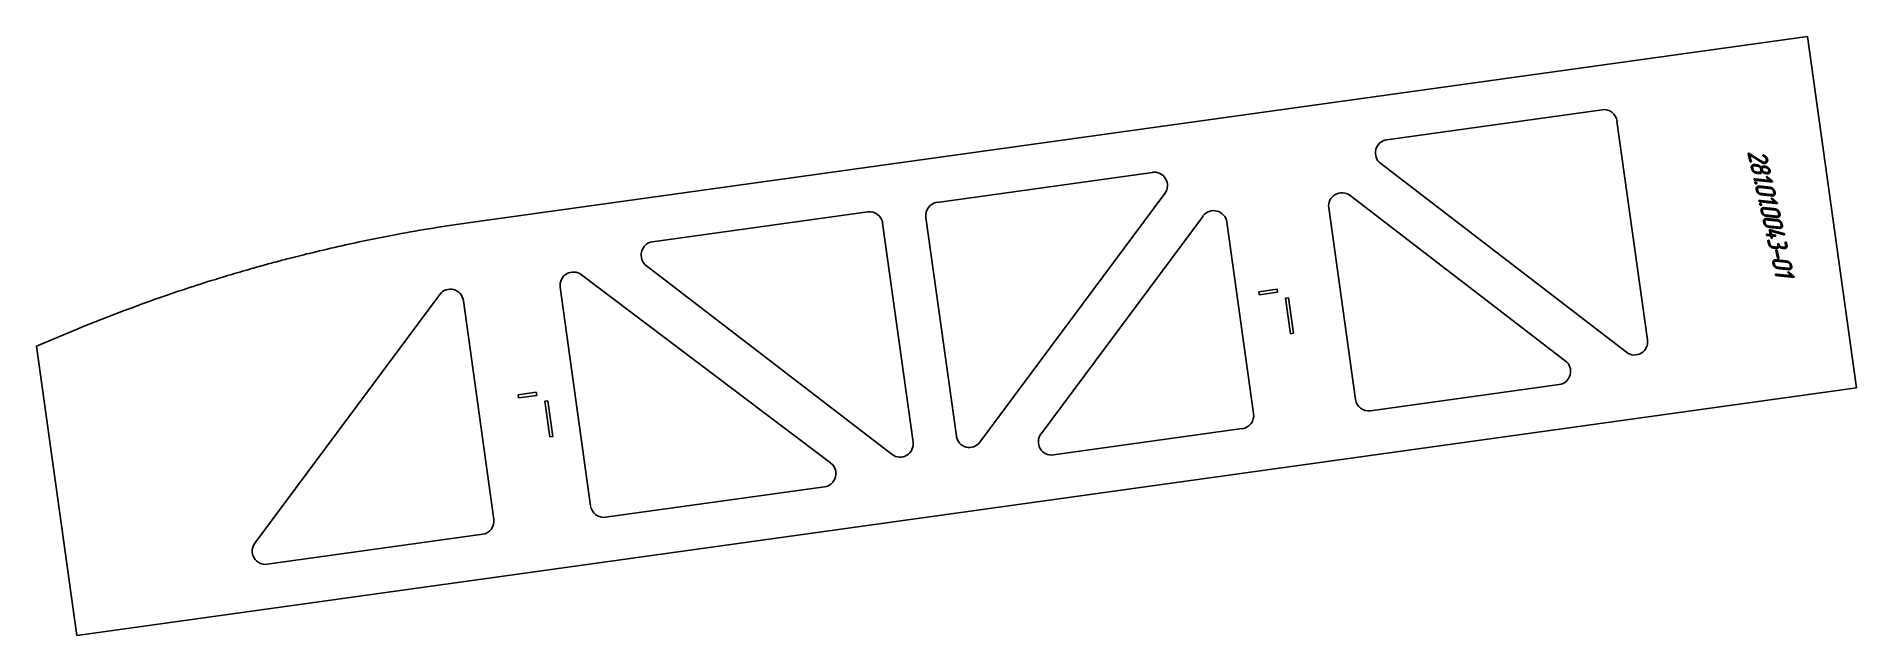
# Model space of a CAD drawing. Header units: millimetres. Extents: x 34 to 2085, y 80 to 755.
import ezdxf

# ---------------------------------------------------------------- set-up
doc = ezdxf.new("R2010")
doc.units = ezdxf.units.MM
doc.linetypes.add('K5LT_BASIC', pattern=[0])
doc.layers.add('Engraving', color=7, linetype='Continuous')

msp = doc.modelspace()

# ---------------------------------------------------------------- linework, layer by layer
at = {"color": 143, "linetype": 'K5LT_BASIC', "lineweight": 25, "true_color": 0x33acca}
for p, q in [((522.9, 545.7), (2029.5, 755.3)), ((2084.7, 359.1), (2029.5, 755.3)), ((1555.3, 638.8), (1798, 672.6)), ((1814.7, 659.8), (1849, 413.4)), ((1048.7, 568.3), (1291.4, 602.1)), ((1825.5, 399.4), (1548.5, 612)), ((1305.2, 578.2), (1096.8, 298)), ((1514, 576), (1756.5, 389.8)), ((727.9, 523.7), (970.6, 557.5)), ((1520, 346.2), (1490, 562)), ((987.3, 544.7), (1021.6, 298.2)), ((1070.4, 305), (1036.1, 551.4)), ((1165.8, 307.6), (1348.3, 552.9)), ((1375.2, 546.1), (1405.2, 330.2)), ((998.1, 284.3), (721.1, 496.9)), ((658.3, 226.3), (624, 472.7)), ((647.9, 486.7), (928.7, 274.6)), ((280.1, 184.4), (488.5, 464.5)), ((514.9, 457.5), (549.2, 211.1)), ((1411.2, 467.6), (1431.8, 470.5)), ((1411.7, 464.1), (1411.2, 467.6)), ((1432.3, 467), (1411.7, 464.1)), ((1431.8, 470.5), (1432.3, 467)), ((1441.3, 460.4), (1444.7, 460.8)), ((1446.9, 420.3), (1441.3, 460.4)), ((1444.7, 460.8), (1450.3, 420.7)), ((73.3, 422.8), (33.9, 406.4)), ((1450.3, 420.7), (1446.9, 420.3)), ((33.9, 406.4), (79.3, 80.1)), ((79.3, 80.1), (2084.7, 359.1)), ((576.5, 351.4), (597.1, 354.3)), ((577, 348), (576.5, 351.4)), ((597.6, 350.8), (577, 348)), ((597.1, 354.3), (597.6, 350.8)), ((1749.7, 363), (1536.9, 333.4)), ((606.6, 344.2), (610, 344.7)), ((612.2, 304.1), (606.6, 344.2)), ((610, 344.7), (615.6, 304.6)), ((1392.4, 313.3), (1179.7, 283.7)), ((615.6, 304.6), (612.2, 304.1)), ((921.8, 247.8), (675.2, 213.5)), ((536.7, 194.2), (294, 160.4))]:
    msp.add_line(p, q, dxfattribs=at)
for centre, start, end in [((1504.8, 564.1), 52.4851, 187.9216), ((1360.3, 544), 7.9216, 143.3581), ((638.9, 474.8), 52.9316, 187.9216), ((1390.4, 328.1), 277.9216, 7.9216), ((1534.9, 348.2), 187.9216, 277.9216), ((919.7, 262.6), 277.9216, 52.9316), ((673.2, 228.3), 187.9216, 277.9216)]:
    msp.add_arc(centre, 15, start, end, dxfattribs=at)
for centre, major_axis, start_param, end_param in [((1800.1, 657.8), (-2.1, 14.9), 4.712389, 6.283185), ((1557.4, 624), (-2.1, 14.9), 0, 2.356194), ((1293.4, 587.3), (2.1, -14.9), 0.785398, 3.141593), ((972.7, 542.6), (-2.1, 14.9), 4.712389, 6.283185), ((1050.7, 553.5), (-2.1, 14.9), 0, 1.570796), ((730, 508.9), (-2.1, 14.9), 0, 2.356194), ((500.3, 455.5), (-2.1, 14.9), 4.712389, 7.068583), ((1834.4, 411.3), (2.1, -14.9), 5.497787, 7.853982), ((1747.6, 377.8), (2.1, -14.9), 0, 2.356194), ((1007, 296.2), (2.1, -14.9), 5.497787, 7.853982), ((1085, 307.1), (2.1, -14.9), 4.712389, 7.068583), ((1177.6, 298.5), (-2.1, 14.9), 0.785398, 3.141593), ((534.6, 209.1), (2.1, -14.9), 0, 1.570796), ((291.9, 175.3), (-2.1, 14.9), 0.785398, 3.141593)]:
    msp.add_ellipse(centre, major_axis=major_axis, ratio=0.984879, start_param=start_param, end_param=end_param, dxfattribs=at)
msp.add_open_spline([(73.3, 422.8), (108.8, 437.6), (166.8, 459.6), (233.6, 481.2), (269.8, 491.8), (288.6, 497.1), (304.7, 501.5), (323, 506.3), (347.5, 512.4), (387.4, 521.7), (446.7, 533.9), (495.1, 541.8), (522.9, 545.7)], degree=3, knots=[0, 0, 0, 0, 116.222274, 186.855486, 211.899635, 230.019346, 245.954025, 262.076804, 287.35735, 322.16171, 385.465372, 470.117657, 470.117657, 470.117657, 470.117657], dxfattribs=at)
at = {"layer": 'Engraving', "color": 143, "linetype": 'K5LT_BASIC', "lineweight": 25, "true_color": 0x33acca}
for points, knots in [([(1964.4, 614.7), (1963.5, 618.9), (1962.6, 623), (1962.5, 623.3), (1962.7, 623.5), (1962.9, 623.6), (1963.2, 623.6), (1963.4, 623.6), (1963.6, 623.5), (1970.7, 619), (1977.7, 614.6), (1978, 614.4), (1978.4, 614.2), (1978.7, 614.1), (1978.9, 613.9), (1979.5, 613.7), (1980.1, 613.7), (1981.6, 613.5), (1982.4, 614.5), (1982.7, 615), (1982.9, 615.6), (1983, 616.3), (1982.9, 617), (1982.6, 617.9), (1981.9, 618.8), (1981.1, 619.7), (1979.6, 620.3), (1979.4, 620.5), (1979.2, 620.6), (1979.1, 620.8), (1979, 621), (1978.9, 621.3), (1979.1, 621.5), (1979.2, 621.7), (1979.6, 621.7), (1979.7, 621.6), (1979.8, 621.6), (1981.8, 620.8), (1983, 619.5), (1984, 618.3), (1984.4, 616.9), (1984.8, 614.9), (1983.7, 613.5), (1982.5, 612), (1980.4, 612.2), (1979.7, 612.3), (1978.9, 612.6), (1978.2, 612.9), (1977.2, 613.5), (1970.8, 617.5), (1964.4, 621.6), (1965.1, 618.1), (1965.9, 614.6), (1966, 614.3), (1965.8, 614.1), (1965.6, 613.9), (1965.3, 614), (1965.1, 614), (1964.8, 614.2), (1964.5, 614.4), (1964.4, 614.7)], [0, 0, 0, 3.047826, 3.047826, 3.226196, 3.226196, 3.425035, 3.425035, 3.570989, 3.570989, 9.561221, 9.561221, 9.825724, 9.825724, 10.050668, 10.050668, 10.473601, 10.473601, 11.396415, 11.396415, 11.832946, 11.832946, 12.317549, 12.317549, 13.072233, 13.072233, 14.062635, 14.062635, 14.240973, 14.240973, 14.40613, 14.40613, 14.588981, 14.588981, 14.779051, 14.779051, 14.881829, 14.881829, 16.249197, 16.249197, 17.325971, 17.325971, 18.610175, 18.610175, 19.935785, 19.935785, 20.483021, 20.483021, 21.195978, 21.195978, 26.62229, 26.62229, 29.191003, 29.191003, 29.365522, 29.365522, 29.547183, 29.547183, 29.763638, 29.763638, 30, 30, 30]), ([(1971.9, 601.1), (1970, 601.3), (1968.4, 602.7), (1966.9, 604.1), (1966.5, 605.8), (1966.3, 606.5), (1966.1, 607.2), (1965.8, 608.8), (1966.8, 609.9), (1967.8, 611.1), (1969.7, 610.9), (1971.2, 610.7), (1972.7, 610.5), (1973.8, 610.4), (1975, 609.7), (1976.2, 609), (1977.1, 607.9), (1977.6, 608.5), (1978.4, 608.8), (1979.2, 609.2), (1980.3, 609.1), (1981, 609), (1981.8, 608.9), (1983.5, 608.7), (1985.2, 607.3), (1986, 606.7), (1986.5, 605.9), (1986.7, 605.5), (1986.9, 605.2), (1987, 604.9), (1987.1, 604.7), (1987.2, 604.5), (1987.2, 604.3), (1987.6, 602.6), (1986.6, 601.4), (1986.1, 600.9), (1985.3, 600.7), (1985, 600.6), (1984.6, 600.5), (1984.4, 600.5), (1984.1, 600.5), (1983.9, 600.5), (1983.7, 600.6), (1982.9, 600.7), (1982.2, 600.7), (1981.1, 600.8), (1980.1, 601.3), (1979.2, 601.8), (1978.3, 602.6), (1978, 601.8), (1977.1, 601.2), (1976.1, 600.7), (1974.9, 600.8), (1973.4, 601), (1971.9, 601.1)], [0, 0, 0, 1.873598, 1.873598, 3.69261, 3.69261, 4.386884, 4.386884, 5.818535, 5.818535, 7.364988, 7.364988, 8.831065, 8.831065, 10.043454, 10.043454, 11.431214, 11.431214, 12.22177, 12.22177, 13.14885, 13.14885, 13.899491, 13.899491, 15.762312, 15.762312, 16.708293, 16.708293, 17.125443, 17.125443, 17.362221, 17.362221, 17.577677, 17.577677, 19.055802, 19.055802, 19.771228, 19.771228, 20.139764, 20.139764, 20.365597, 20.365597, 20.592941, 20.592941, 21.340886, 21.340886, 22.373032, 22.373032, 23.469845, 23.469845, 24.415003, 24.415003, 25.533412, 25.533412, 27, 27, 27]), ([(1971.6, 602.5), (1973.1, 602.4), (1974.5, 602.2), (1975.8, 602.1), (1976.5, 602.8), (1977.2, 603.5), (1976.9, 604.7), (1976.7, 605.4), (1976.6, 606.1), (1976.3, 607.2), (1975.3, 608.1), (1974.2, 609), (1973, 609.1), (1971.5, 609.3), (1970, 609.5), (1968.8, 609.6), (1968.1, 608.8), (1967.4, 608.1), (1967.6, 607), (1967.8, 606.3), (1968, 605.6), (1968.2, 604.5), (1969.3, 603.6), (1970.3, 602.7), (1971.6, 602.5)], [0, 0, 0, 1.329406, 1.329406, 2.254108, 2.254108, 3.148824, 3.148824, 3.778355, 3.778355, 4.877538, 4.877538, 6.009386, 6.009386, 7.338792, 7.338792, 8.260968, 8.260968, 9.137189, 9.137189, 9.766721, 9.766721, 10.866842, 10.866842, 12, 12, 12]), ([(1970, 593.3), (1969.6, 593.3), (1969.4, 593.6), (1969.2, 593.8), (1969.1, 594.1), (1969.1, 594.2), (1969.2, 594.6), (1969.3, 594.7), (1969.7, 594.7), (1978.5, 593.8), (1987.3, 592.8), (1985.4, 594.5), (1983.4, 596.1), (1983.2, 596.4), (1983.1, 596.6), (1983, 596.9), (1983.2, 597.1), (1983.4, 597.3), (1983.7, 597.3), (1983.8, 597.2), (1984.2, 597), (1987, 594.7), (1989.7, 592.4), (1989.9, 592.2), (1990, 591.9), (1990, 591.6), (1989.9, 591.4), (1989.7, 591.2), (1989.4, 591.3), (1979.7, 592.3), (1970, 593.3)], [0, 0, 0, 0.181151, 0.181151, 0.343934, 0.343934, 0.472146, 0.472146, 0.625059, 0.625059, 5.39951, 5.39951, 6.773407, 6.773407, 6.936544, 6.936544, 7.074093, 7.074093, 7.217588, 7.217588, 7.383484, 7.383484, 9.302301, 9.302301, 9.462957, 9.462957, 9.596849, 9.596849, 9.739807, 9.739807, 15, 15, 15]), ([(1981.8, 602.1), (1982.6, 602), (1983.4, 602), (1984.6, 601.8), (1985.3, 602.5), (1986, 603.3), (1985.7, 604.4), (1985.4, 605.6), (1984.4, 606.5), (1983.4, 607.4), (1982.1, 607.5), (1981.3, 607.6), (1980.6, 607.7), (1979.3, 607.8), (1978.7, 607.1), (1978, 606.4), (1978.2, 605.2), (1978.5, 604.1), (1979.5, 603.2), (1980.6, 602.3), (1981.8, 602.1)], [0, 0, 0, 0.718951, 0.718951, 1.697337, 1.697337, 2.634709, 2.634709, 3.797866, 3.797866, 5.000561, 5.000561, 5.719512, 5.719512, 6.697901, 6.697901, 7.635273, 7.635273, 8.789173, 8.789173, 10, 10, 10]), ([(1972.2, 590.1), (1972.3, 589.7), (1972, 589.4), (1971.7, 589.1), (1971.3, 589.2), (1970.9, 589.2), (1970.5, 589.5), (1970.1, 589.8), (1969.9, 590.3), (1969.8, 590.8), (1970.1, 591.1), (1970.4, 591.3), (1970.8, 591.3), (1971.1, 591.2), (1971.6, 590.9), (1972.1, 590.6), (1972.2, 590.1)], [0, 0, 0, 0.855828, 0.855828, 1.74556, 1.74556, 2.805969, 2.805969, 3.96496, 3.96496, 4.876932, 4.876932, 5.801755, 5.801755, 6.76801, 6.76801, 8, 8, 8]), ([(1977.4, 576.9), (1975.5, 577.1), (1973.9, 578.4), (1972.3, 579.8), (1971.9, 581.5), (1971.8, 582.2), (1971.6, 582.9), (1971.3, 584.5), (1972.3, 585.6), (1973.3, 586.8), (1975.2, 586.6), (1981.1, 586), (1987.1, 585.3), (1988.9, 585.1), (1990.5, 583.8), (1992.1, 582.4), (1992.5, 580.7), (1992.7, 580), (1992.8, 579.3), (1993.2, 577.6), (1992.2, 576.5), (1991.2, 575.4), (1989.3, 575.6), (1983.3, 576.2), (1977.4, 576.9)], [0, 0, 0, 0.846521, 0.846521, 1.674424, 1.674424, 1.989042, 1.989042, 2.637777, 2.637777, 3.338641, 3.338641, 5.996422, 5.996422, 6.83575, 6.83575, 7.667338, 7.667338, 7.981955, 7.981955, 8.645972, 8.645972, 9.342219, 9.342219, 12, 12, 12]), ([(1977, 578.3), (1983, 577.6), (1989, 577), (1990.2, 576.9), (1990.9, 577.6), (1991.6, 578.3), (1991.3, 579.5), (1991.2, 580.2), (1991, 580.8), (1990.8, 582), (1989.7, 582.9), (1988.7, 583.8), (1987.4, 583.9), (1981.4, 584.6), (1975.5, 585.2), (1974.3, 585.3), (1973.6, 584.6), (1972.9, 583.8), (1973.1, 582.7), (1973.3, 582.1), (1973.4, 581.4), (1973.7, 580.2), (1974.7, 579.3), (1975.8, 578.4), (1977, 578.3)], [0, 0, 0, 3.194824, 3.194824, 3.749556, 3.749556, 4.284872, 4.284872, 4.662943, 4.662943, 5.32312, 5.32312, 6.003067, 6.003067, 9.197891, 9.197891, 9.751896, 9.751896, 10.278148, 10.278148, 10.656218, 10.656218, 11.310094, 11.310094, 12, 12, 12]), ([(1975.5, 569.1), (1975.1, 569.1), (1974.9, 569.3), (1974.6, 569.5), (1974.6, 569.8), (1974.5, 569.9), (1974.6, 570.3), (1974.8, 570.5), (1975.2, 570.4), (1984, 569.5), (1992.8, 568.6), (1990.8, 570.2), (1988.9, 571.9), (1988.6, 572.1), (1988.6, 572.4), (1988.5, 572.7), (1988.7, 572.8), (1988.9, 573), (1989.2, 573), (1989.3, 573), (1989.7, 572.7), (1992.4, 570.4), (1995.1, 568.1), (1995.4, 567.9), (1995.4, 567.6), (1995.5, 567.3), (1995.4, 567.1), (1995.2, 567), (1994.9, 567), (1985.2, 568), (1975.5, 569.1)], [0, 0, 0, 0.181151, 0.181151, 0.343934, 0.343934, 0.472146, 0.472146, 0.625059, 0.625059, 5.39951, 5.39951, 6.773407, 6.773407, 6.936544, 6.936544, 7.074093, 7.074093, 7.217588, 7.217588, 7.383484, 7.383484, 9.302301, 9.302301, 9.462957, 9.462957, 9.596849, 9.596849, 9.739807, 9.739807, 15, 15, 15]), ([(1977.7, 565.8), (1977.7, 565.5), (1977.5, 565.2), (1977.2, 564.9), (1976.8, 564.9), (1976.4, 565), (1975.9, 565.3), (1975.5, 565.6), (1975.4, 566.1), (1975.3, 566.6), (1975.6, 566.8), (1975.9, 567), (1976.3, 567), (1976.6, 567), (1977, 566.7), (1977.5, 566.3), (1977.7, 565.8)], [0, 0, 0, 0.855828, 0.855828, 1.74556, 1.74556, 2.805969, 2.805969, 3.96496, 3.96496, 4.876932, 4.876932, 5.801755, 5.801755, 6.76801, 6.76801, 8, 8, 8]), ([(1982.8, 552.6), (1981, 552.8), (1979.4, 554.2), (1977.8, 555.5), (1977.4, 557.3), (1977.2, 558), (1977.1, 558.6), (1976.7, 560.2), (1977.7, 561.4), (1978.8, 562.5), (1980.6, 562.3), (1986.6, 561.7), (1992.6, 561.1), (1994.4, 560.9), (1996, 559.5), (1997.6, 558.2), (1998, 556.4), (1998.1, 555.7), (1998.3, 555), (1998.7, 553.3), (1997.7, 552.2), (1996.6, 551.1), (1994.8, 551.3), (1988.8, 552), (1982.8, 552.6)], [0, 0, 0, 0.846521, 0.846521, 1.674424, 1.674424, 1.989042, 1.989042, 2.637777, 2.637777, 3.338641, 3.338641, 5.996422, 5.996422, 6.83575, 6.83575, 7.667338, 7.667338, 7.981955, 7.981955, 8.645972, 8.645972, 9.342219, 9.342219, 12, 12, 12]), ([(1982.5, 554), (1988.5, 553.4), (1994.4, 552.7), (1995.7, 552.6), (1996.4, 553.3), (1997.1, 554), (1996.8, 555.2), (1996.6, 555.9), (1996.5, 556.6), (1996.2, 557.7), (1995.2, 558.6), (1994.1, 559.5), (1992.9, 559.7), (1986.9, 560.3), (1980.9, 560.9), (1979.7, 561.1), (1979, 560.3), (1978.3, 559.6), (1978.6, 558.5), (1978.7, 557.8), (1978.9, 557.1), (1979.2, 556), (1980.2, 555.1), (1981.2, 554.1), (1982.5, 554)], [0, 0, 0, 3.194824, 3.194824, 3.749556, 3.749556, 4.284872, 4.284872, 4.662943, 4.662943, 5.32312, 5.32312, 6.003067, 6.003067, 9.197891, 9.197891, 9.751896, 9.751896, 10.278148, 10.278148, 10.656218, 10.656218, 11.310094, 11.310094, 12, 12, 12]), ([(1985.6, 540.2), (1983.8, 540.4), (1982.2, 541.8), (1980.6, 543.1), (1980.2, 544.9), (1980, 545.6), (1979.9, 546.3), (1979.5, 547.9), (1980.5, 549), (1981.5, 550.1), (1983.4, 549.9), (1989.4, 549.3), (1995.4, 548.7), (1997.2, 548.5), (1998.8, 547.1), (2000.4, 545.8), (2000.8, 544), (2000.9, 543.3), (2001.1, 542.7), (2001.5, 540.9), (2000.5, 539.9), (1999.4, 538.8), (1997.6, 539), (1991.6, 539.6), (1985.6, 540.2)], [0, 0, 0, 0.846521, 0.846521, 1.674424, 1.674424, 1.989042, 1.989042, 2.637777, 2.637777, 3.338641, 3.338641, 5.996422, 5.996422, 6.83575, 6.83575, 7.667338, 7.667338, 7.981955, 7.981955, 8.645972, 8.645972, 9.342219, 9.342219, 12, 12, 12]), ([(1985.3, 541.6), (1991.3, 541), (1997.2, 540.3), (1998.5, 540.2), (1999.2, 540.9), (1999.9, 541.7), (1999.6, 542.8), (1999.4, 543.5), (1999.3, 544.2), (1999, 545.3), (1998, 546.2), (1996.9, 547.2), (1995.7, 547.3), (1989.7, 547.9), (1983.7, 548.6), (1982.5, 548.7), (1981.8, 547.9), (1981.1, 547.2), (1981.4, 546.1), (1981.5, 545.4), (1981.7, 544.7), (1981.9, 543.6), (1983, 542.7), (1984, 541.7), (1985.3, 541.6)], [0, 0, 0, 3.194824, 3.194824, 3.749556, 3.749556, 4.284872, 4.284872, 4.662943, 4.662943, 5.32312, 5.32312, 6.003067, 6.003067, 9.197891, 9.197891, 9.751896, 9.751896, 10.278148, 10.278148, 10.656218, 10.656218, 11.310094, 11.310094, 12, 12, 12]), ([(1989.3, 530.5), (1989.5, 529.4), (1989.7, 528.4), (1989.8, 528.1), (1989.6, 527.9), (1989.4, 527.7), (1989.2, 527.8), (1988.9, 527.8), (1988.6, 528), (1988.3, 528.2), (1988.3, 528.5), (1988, 529.6), (1987.8, 530.6), (1985.9, 530.8), (1984, 531), (1983.7, 531.1), (1983.4, 531.3), (1983.2, 531.5), (1983.1, 531.8), (1983.1, 531.9), (1983.2, 532.3), (1983.3, 532.5), (1983.7, 532.4), (1985.6, 532.2), (1987.5, 532), (1986.9, 534.4), (1986.4, 536.9), (1986.3, 537.2), (1986.5, 537.3), (1986.6, 537.5), (1986.9, 537.5), (1987, 537.5), (1987.1, 537.4), (1994.9, 535.3), (2002.7, 533.1), (2003, 533), (2003.2, 532.8), (2003.3, 532.6), (2003.4, 532.4), (2003.5, 532.1), (2003.3, 531.9), (2003.2, 531.7), (2002.8, 531.7), (2002.8, 531.7), (2002.7, 531.8), (1995.4, 533.8), (1988.1, 535.9), (1988.5, 533.9), (1989, 531.9), (1990.8, 531.7), (1992.7, 531.5), (1992.9, 531.4), (1993.2, 531.2), (1993.5, 531), (1993.6, 530.7), (1993.7, 530.4), (1993.5, 530.2), (1993.4, 530), (1993, 530.1), (1991.1, 530.3), (1989.3, 530.5)], [0, 0, 0, 0.919271, 0.919271, 1.127707, 1.127707, 1.344577, 1.344577, 1.602992, 1.602992, 1.885279, 1.885279, 2.80455, 2.80455, 4.412203, 4.412203, 4.700056, 4.700056, 4.958613, 4.958613, 5.162261, 5.162261, 5.405251, 5.405251, 7.012904, 7.012904, 9.140618, 9.140618, 9.358167, 9.358167, 9.5736, 9.5736, 9.652851, 9.652851, 16.566261, 16.566261, 16.816195, 16.816195, 17.03414, 17.03414, 17.246724, 17.246724, 17.473684, 17.473684, 17.546543, 17.546543, 24.044603, 24.044603, 25.801161, 25.801161, 27.41337, 27.41337, 27.672909, 27.672909, 27.947247, 27.947247, 28.150404, 28.150404, 28.387791, 28.387791, 30, 30, 30]), ([(1997.3, 518.3), (1997.1, 517.4), (1996.1, 516.9), (1995.1, 516.4), (1993.9, 516.5), (1992.4, 516.7), (1990.9, 516.8), (1989, 517), (1987.4, 518.4), (1985.9, 519.7), (1985.5, 521.5), (1985.1, 523.2), (1984.7, 524.9), (1984.6, 525.3), (1984.8, 525.4), (1985, 525.6), (1985.3, 525.6), (1985.4, 525.5), (1985.8, 525.3), (1986.1, 525.1), (1986.2, 524.8), (1986.6, 523.1), (1987, 521.3), (1987.2, 520.2), (1988.3, 519.3), (1989.3, 518.4), (1990.6, 518.2), (1992.1, 518.1), (1993.6, 517.9), (1994.8, 517.8), (1995.5, 518.5), (1996.2, 519.2), (1995.9, 520.4), (1995.8, 520.7), (1995.8, 521.1), (1995.7, 521.4), (1995.9, 521.6), (1996.1, 521.7), (1996.4, 521.7), (1996.5, 521.7), (1996.8, 521.5), (1997.2, 521.3), (1997.3, 520.9), (1997.5, 519.7), (1998.6, 518.8), (1999.6, 518), (2000.9, 517.8), (2001.6, 517.7), (2002.4, 517.7), (2003.6, 517.5), (2004.3, 518.2), (2005, 518.9), (2004.7, 520.1), (2004.4, 521.5), (2004.1, 522.9), (2004, 523.2), (2004.2, 523.4), (2004.4, 523.5), (2004.7, 523.5), (2004.8, 523.5), (2005.2, 523.3), (2005.5, 523.1), (2005.6, 522.7), (2005.9, 521.3), (2006.2, 520), (2006.6, 518.2), (2005.6, 517.1), (2004.6, 516.1), (2002.7, 516.3), (2001.9, 516.4), (2001.2, 516.4), (2000.9, 516.5), (2000.7, 516.5), (2000.5, 516.5), (2000.4, 516.5), (2000.2, 516.6), (2000.1, 516.6), (1999.7, 516.7), (1999.2, 517), (1998.3, 517.5), (1997.3, 518.3)], [0, 0, 0, 1.105144, 1.105144, 2.412716, 2.412716, 4.127289, 4.127289, 6.317725, 6.317725, 8.444428, 8.444428, 10.473835, 10.473835, 10.771721, 10.771721, 11.072067, 11.072067, 11.383969, 11.383969, 11.786648, 11.786648, 13.815299, 13.815299, 15.233378, 15.233378, 16.694041, 16.694041, 18.407672, 18.407672, 19.599582, 19.599582, 20.752416, 20.752416, 21.157966, 21.157966, 21.455979, 21.455979, 21.756325, 21.756325, 22.068262, 22.068262, 22.471154, 22.471154, 23.889361, 23.889361, 25.351099, 25.351099, 26.208759, 26.208759, 27.401767, 27.401767, 28.555011, 28.555011, 30.178678, 30.178678, 30.476609, 30.476609, 30.776948, 30.776948, 31.088855, 31.088855, 31.491662, 31.491662, 33.115329, 33.115329, 34.837976, 34.837976, 36.636534, 36.636534, 37.494477, 37.494477, 37.777625, 37.777625, 37.949211, 37.949211, 38.142551, 38.142551, 38.714041, 38.714041, 40, 40, 40]), ([(1995.6, 505.8), (1994.6, 509.9), (1993.7, 514.1), (1993.6, 514.4), (1993.8, 514.6), (1994, 514.7), (1994.3, 514.7), (1994.5, 514.7), (1994.8, 514.5), (1995.1, 514.3), (1995.2, 513.9), (1996.1, 509.8), (1997.1, 505.6), (1997.1, 505.4), (1996.9, 505.2), (1996.7, 505), (1996.5, 505), (1996.2, 505), (1995.9, 505.2), (1995.6, 505.4), (1995.6, 505.8)], [0, 0, 0, 3.94619, 3.94619, 4.18756, 4.18756, 4.430856, 4.430856, 4.683549, 4.683549, 5.009861, 5.009861, 8.956051, 8.956051, 9.181245, 9.181245, 9.415662, 9.415662, 9.694987, 9.694987, 10, 10, 10]), ([(1996.1, 493.8), (1994.3, 494), (1992.7, 495.3), (1991.1, 496.7), (1990.7, 498.4), (1990.5, 499.1), (1990.4, 499.8), (1990, 501.4), (1991, 502.5), (1992, 503.7), (1993.9, 503.5), (1999.9, 502.8), (2005.8, 502.2), (2007.6, 502), (2009.2, 500.7), (2010.9, 499.3), (2011.3, 497.6), (2011.4, 496.9), (2011.6, 496.2), (2012, 494.5), (2010.9, 493.4), (2009.9, 492.3), (2008, 492.5), (2002.1, 493.1), (1996.1, 493.8)], [0, 0, 0, 0.846521, 0.846521, 1.674424, 1.674424, 1.989042, 1.989042, 2.637777, 2.637777, 3.338641, 3.338641, 5.996422, 5.996422, 6.83575, 6.83575, 7.667338, 7.667338, 7.981955, 7.981955, 8.645972, 8.645972, 9.342219, 9.342219, 12, 12, 12]), ([(1995.8, 495.2), (2001.8, 494.5), (2007.7, 493.9), (2008.9, 493.8), (2009.6, 494.5), (2010.3, 495.2), (2010.1, 496.4), (2009.9, 497), (2009.8, 497.7), (2009.5, 498.9), (2008.4, 499.8), (2007.4, 500.7), (2006.2, 500.8), (2000.2, 501.5), (1994.2, 502.1), (1993, 502.2), (1992.3, 501.5), (1991.6, 500.7), (1991.9, 499.6), (1992, 498.9), (1992.2, 498.3), (1992.4, 497.1), (1993.5, 496.2), (1994.5, 495.3), (1995.8, 495.2)], [0, 0, 0, 3.194824, 3.194824, 3.749556, 3.749556, 4.284872, 4.284872, 4.662943, 4.662943, 5.32312, 5.32312, 6.003067, 6.003067, 9.197891, 9.197891, 9.751896, 9.751896, 10.278148, 10.278148, 10.656218, 10.656218, 11.310094, 11.310094, 12, 12, 12]), ([(1994.2, 485.9), (1993.9, 486), (1993.6, 486.2), (1993.4, 486.4), (1993.3, 486.7), (1993.3, 486.8), (1993.4, 487.2), (1993.5, 487.4), (1993.9, 487.3), (2002.7, 486.4), (2011.5, 485.5), (2009.6, 487.1), (2007.6, 488.8), (2007.4, 489), (2007.3, 489.3), (2007.2, 489.6), (2007.4, 489.7), (2007.6, 489.9), (2007.9, 489.9), (2008, 489.9), (2008.5, 489.6), (2011.2, 487.3), (2013.9, 485), (2014.1, 484.8), (2014.2, 484.5), (2014.3, 484.2), (2014.1, 484), (2013.9, 483.8), (2013.6, 483.9), (2003.9, 484.9), (1994.2, 485.9)], [0, 0, 0, 0.181151, 0.181151, 0.343934, 0.343934, 0.472146, 0.472146, 0.625059, 0.625059, 5.39951, 5.39951, 6.773407, 6.773407, 6.936544, 6.936544, 7.074093, 7.074093, 7.217588, 7.217588, 7.383484, 7.383484, 9.302301, 9.302301, 9.462957, 9.462957, 9.596849, 9.596849, 9.739807, 9.739807, 15, 15, 15])]:
    msp.add_open_spline(points, degree=2, knots=knots, dxfattribs=at)

doc.saveas('drawing.dxf')
